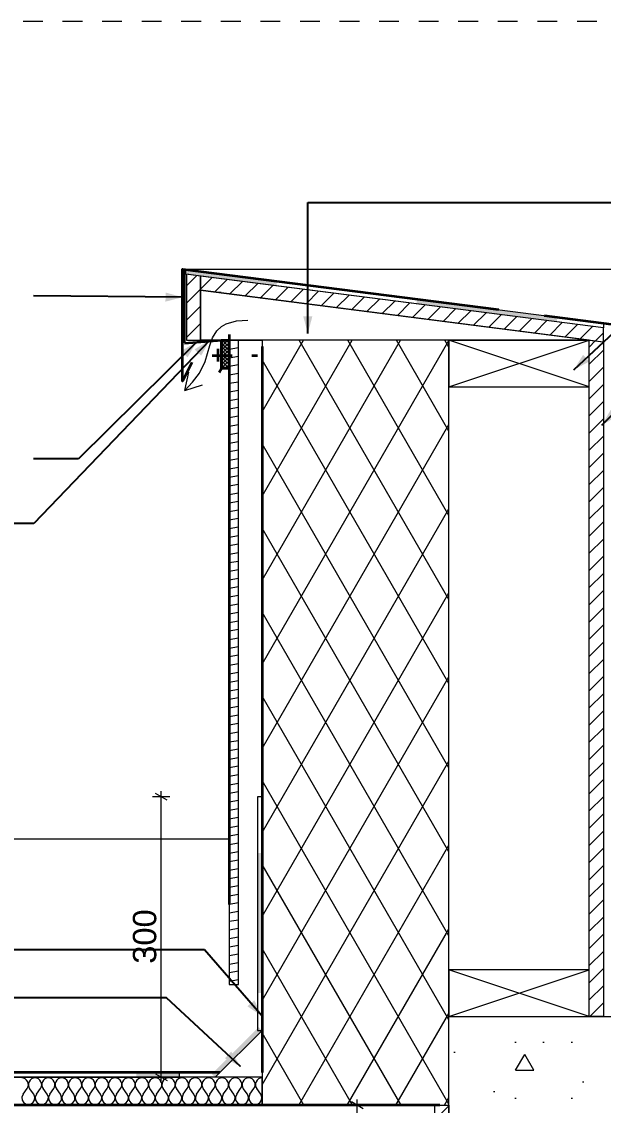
# Model space of a CAD drawing. Header units: millimetres. Extents: x 1788 to 4632, y 2793 to 4765.
# Drawn here: x 2577 to 3200, y 3605 to 4765 of the extents above; entities that cross this region are included whole.
import ezdxf

# ---------------------------------------------------------------- set-up
doc = ezdxf.new("R2010")
doc.units = ezdxf.units.MM
doc.header["$MEASUREMENT"] = 0
doc.linetypes.add('Dashed', pattern=[42.333333, 21.166667, -21.166667])
doc.linetypes.add('Wipeout_Contour', pattern=[1000, 0, -1000])
for name, color, linetype, lineweight in [('0_Pen_No__1', 7, 'Continuous', 13), ('2D Drafting - General_Pen_No__1', 7, 'Continuous', 13), ('2D Drafting - General_Pen_No__2', 8, 'Continuous', 15), ('Dimensioning - General_Pen_No__1', 7, 'Continuous', 13), ('LÕIGE_Pen_No__1', 7, 'Continuous', 13), ('New_0_Pen_No__1', 7, 'Continuous', 13), ('New_0_Pen_No__2', 8, 'Continuous', 15), ('New_0_Pen_No__75', 6, 'Continuous', 20), ('New______ _ FILLID_ JOONED.AR_Pen_No__1', 7, 'Continuous', 13), ('New______ _ FILLID_ JOONED.AR_Pen_No__7', 7, 'Continuous', 35), ('New_LÕIGE_Pen_No__1', 7, 'Continuous', 13), ('New_Shell - Roof_Pen_No__1', 7, 'Continuous', 13), ('New_Shell - Roof_Pen_No__21', 7, 'Continuous', 35), ('New_Structural - Bearing_Pen_No__1', 7, 'Continuous', 13), ('New_Structural - Bearing_Pen_No__21', 7, 'Continuous', 35), ('Structural - Bearing_Pen_No__1', 7, 'Continuous', 13), ('Structural - Bearing_Pen_No__27', 7, 'Continuous', 35)]:
    doc.layers.add(name, color=color, linetype=linetype, lineweight=lineweight)
for name, color, linetype in [('Dimensioning - General', 7, 'Continuous'), ('New_Shell - Roof', 7, 'Continuous'), ('Structural - Bearing', 7, 'Continuous')]:
    doc.layers.add(name, color=color, linetype=linetype)
doc.layers.add('New______ _ FILLID_ JOONED.AR_Pen_No__255', color=7, linetype='Continuous', lineweight=13, true_color=0xe8e8e8)
doc.layers.add('New_Shell - Roof_Pen_No__102', color=7, linetype='Continuous', lineweight=13, true_color=0xcccccc)
doc.styles.add('GENERATED_STYLE_1', font='')
doc.styles.get('GENERATED_STYLE_1').set_extended_font_data('Arial')
doc.dimstyles.new('GENERATED_STYLE__1', dxfattribs={"dimtxt": 25, "dimasz": 9.5, "dimexe": 0.18, "dimexo": 0.0625, "dimgap": 0, "dimtad": 1, "dimdec": 0, "dimzin": 0, "dimdsep": 46, "dimtxsty": 'GENERATED_STYLE_1', "dimblk": 'ARROWHEAD_2', "dimblk1": 'ARROWHEAD_2', "dimblk2": 'ARROWHEAD_2', "dimcen": 0.09, "dimse1": 1, "dimse2": 1, "dimclrd": 7, "dimclre": 7, "dimclrt": 7, "dimadec": 0, "dimazin": 0, "dimtfac": 1, "dimtdec": 4, "dimtmove": 0, "dimatfit": 3, "dimfxl": 0, "dimtolj": 1, "dimtzin": 0, "dimarcsym": 0})
doc.dimstyles.new('GENERATED_STYLE__2', dxfattribs={"dimtxt": 0.18, "dimasz": 18.24, "dimexe": 0.18, "dimexo": 0.0625, "dimgap": 0, "dimtad": 0, "dimtih": 1, "dimtoh": 1, "dimdec": 4, "dimzin": 0, "dimdsep": 46, "dimcen": 0.09, "dimadec": 0, "dimazin": 0, "dimtfac": 1, "dimtdec": 4, "dimtmove": 0, "dimatfit": 3, "dimldrblk": 'ARROWHEAD_5', "dimfxl": 0, "dimtolj": 1, "dimtzin": 0, "dimarcsym": 0})
pattern_1 = [(45, (0, 0), (-9.192388, 9.192388), [])]

# ---------------------------------------------------------------- blocks, each defined once
blk = doc.blocks.new('*X5')
at = {"layer": 'New_Shell - Roof_Pen_No__1', "color": 7, "linetype": 'Continuous', "lineweight": 13}
for p, q in [((2579.4, 3634), (2577.5, 3634.3)), ((2581.2, 3633.2), (2579.4, 3634)), ((2582.7, 3632), (2581.2, 3633.2)), ((2583.9, 3630.3), (2582.7, 3632)), ((2584.5, 3628.5), (2583.9, 3630.3)), ((2585.4, 3630.3), (2584.7, 3628.5)), ((2586.5, 3632), (2585.4, 3630.3)), ((2588, 3633.2), (2586.5, 3632)), ((2589.8, 3634), (2588, 3633.2)), ((2591.7, 3634.3), (2589.8, 3634)), ((2593.7, 3634), (2591.7, 3634.3)), ((2595.5, 3633.2), (2593.7, 3634)), ((2597, 3632), (2595.5, 3633.2)), ((2598.1, 3630.3), (2597, 3632)), ((2598.8, 3628.5), (2598.1, 3630.3)), ((2599.6, 3630.3), (2599, 3628.5)), ((2600.8, 3632), (2599.6, 3630.3)), ((2602.3, 3633.2), (2600.8, 3632)), ((2604.1, 3634), (2602.3, 3633.2)), ((2606, 3634.3), (2604.1, 3634)), ((2608, 3634), (2606, 3634.3)), ((2609.8, 3633.2), (2608, 3634)), ((2611.3, 3632), (2609.8, 3633.2)), ((2612.4, 3630.3), (2611.3, 3632)), ((2613.1, 3628.5), (2612.4, 3630.3)), ((2613.9, 3630.3), (2613.3, 3628.5)), ((2615, 3632), (2613.9, 3630.3)), ((2616.6, 3633.2), (2615, 3632)), ((2618.4, 3634), (2616.6, 3633.2)), ((2620.3, 3634.3), (2618.4, 3634)), ((2622.3, 3634), (2620.3, 3634.3)), ((2624.1, 3633.2), (2622.3, 3634)), ((2625.6, 3632), (2624.1, 3633.2)), ((2626.7, 3630.3), (2625.6, 3632)), ((2627.3, 3628.5), (2626.7, 3630.3)), ((2628.2, 3630.3), (2627.6, 3628.5)), ((2629.3, 3632), (2628.2, 3630.3)), ((2630.9, 3633.2), (2629.3, 3632)), ((2632.7, 3634), (2630.9, 3633.2)), ((2634.6, 3634.3), (2632.7, 3634)), ((2636.6, 3634), (2634.6, 3634.3)), ((2638.4, 3633.2), (2636.6, 3634)), ((2639.9, 3632), (2638.4, 3633.2)), ((2641, 3630.3), (2639.9, 3632)), ((2641.6, 3628.5), (2641, 3630.3)), ((2642.5, 3630.3), (2641.9, 3628.5)), ((2643.6, 3632), (2642.5, 3630.3)), ((2645.1, 3633.2), (2643.6, 3632)), ((2646.9, 3634), (2645.1, 3633.2)), ((2648.9, 3634.3), (2646.9, 3634)), ((2650.8, 3634), (2648.9, 3634.3)), ((2652.6, 3633.2), (2650.8, 3634)), ((2654.2, 3632), (2652.6, 3633.2)), ((2655.3, 3630.3), (2654.2, 3632)), ((2655.9, 3628.5), (2655.3, 3630.3)), ((2656.8, 3630.3), (2656.2, 3628.5)), ((2657.9, 3632), (2656.8, 3630.3)), ((2659.4, 3633.2), (2657.9, 3632)), ((2661.2, 3634), (2659.4, 3633.2)), ((2663.2, 3634.3), (2661.2, 3634)), ((2665.1, 3634), (2663.2, 3634.3)), ((2666.9, 3633.2), (2665.1, 3634)), ((2668.4, 3632), (2666.9, 3633.2)), ((2669.6, 3630.3), (2668.4, 3632)), ((2670.2, 3628.5), (2669.6, 3630.3)), ((2671.1, 3630.3), (2670.4, 3628.5)), ((2672.2, 3632), (2671.1, 3630.3)), ((2673.7, 3633.2), (2672.2, 3632)), ((2675.5, 3634), (2673.7, 3633.2)), ((2677.5, 3634.3), (2675.5, 3634)), ((2679.4, 3634), (2677.5, 3634.3)), ((2681.2, 3633.2), (2679.4, 3634)), ((2682.7, 3632), (2681.2, 3633.2)), ((2683.9, 3630.3), (2682.7, 3632)), ((2684.5, 3628.5), (2683.9, 3630.3)), ((2685.4, 3630.3), (2684.7, 3628.5)), ((2686.5, 3632), (2685.4, 3630.3)), ((2688, 3633.2), (2686.5, 3632)), ((2689.8, 3634), (2688, 3633.2)), ((2691.7, 3634.3), (2689.8, 3634)), ((2693.7, 3634), (2691.7, 3634.3)), ((2695.5, 3633.2), (2693.7, 3634)), ((2697, 3632), (2695.5, 3633.2)), ((2698.1, 3630.3), (2697, 3632)), ((2698.8, 3628.5), (2698.1, 3630.3)), ((2699.6, 3630.3), (2699, 3628.5)), ((2700.8, 3632), (2699.6, 3630.3)), ((2702.3, 3633.2), (2700.8, 3632)), ((2704.1, 3634), (2702.3, 3633.2)), ((2706, 3634.3), (2704.1, 3634)), ((2708, 3634), (2706, 3634.3)), ((2709.8, 3633.2), (2708, 3634)), ((2711.3, 3632), (2709.8, 3633.2)), ((2712.4, 3630.3), (2711.3, 3632)), ((2713.1, 3628.5), (2712.4, 3630.3)), ((2713.9, 3630.3), (2713.3, 3628.5)), ((2715, 3632), (2713.9, 3630.3)), ((2716.6, 3633.2), (2715, 3632)), ((2718.4, 3634), (2716.6, 3633.2)), ((2720.3, 3634.3), (2718.4, 3634)), ((2722.3, 3634), (2720.3, 3634.3)), ((2724.1, 3633.2), (2722.3, 3634)), ((2725.6, 3632), (2724.1, 3633.2)), ((2726.7, 3630.3), (2725.6, 3632)), ((2727.3, 3628.5), (2726.7, 3630.3)), ((2728.2, 3630.3), (2727.6, 3628.5)), ((2729.3, 3632), (2728.2, 3630.3)), ((2730.9, 3633.2), (2729.3, 3632)), ((2732.7, 3634), (2730.9, 3633.2)), ((2734.6, 3634.3), (2732.7, 3634)), ((2736.6, 3634), (2734.6, 3634.3)), ((2738.4, 3633.2), (2736.6, 3634)), ((2739.9, 3632), (2738.4, 3633.2)), ((2741, 3630.3), (2739.9, 3632)), ((2741.6, 3628.5), (2741, 3630.3)), ((2742.5, 3630.3), (2741.9, 3628.5)), ((2743.6, 3632), (2742.5, 3630.3)), ((2745.1, 3633.2), (2743.6, 3632)), ((2746.9, 3634), (2745.1, 3633.2)), ((2748.9, 3634.3), (2746.9, 3634)), ((2750.8, 3634), (2748.9, 3634.3)), ((2752.6, 3633.2), (2750.8, 3634)), ((2754.2, 3632), (2752.6, 3633.2)), ((2755.3, 3630.3), (2754.2, 3632)), ((2755.9, 3628.5), (2755.3, 3630.3)), ((2756.8, 3630.3), (2756.2, 3628.5)), ((2757.9, 3632), (2756.8, 3630.3)), ((2759.4, 3633.2), (2757.9, 3632)), ((2761.2, 3634), (2759.4, 3633.2)), ((2763.2, 3634.3), (2761.2, 3634)), ((2765.1, 3634), (2763.2, 3634.3)), ((2766.9, 3633.2), (2765.1, 3634)), ((2768.4, 3632), (2766.9, 3633.2)), ((2769.6, 3630.3), (2768.4, 3632)), ((2770.2, 3628.5), (2769.6, 3630.3)), ((2771.1, 3630.3), (2770.4, 3628.5)), ((2772.2, 3632), (2771.1, 3630.3)), ((2773.7, 3633.2), (2772.2, 3632)), ((2775.5, 3634), (2773.7, 3633.2)), ((2777.5, 3634.3), (2775.5, 3634)), ((2779.4, 3634), (2777.5, 3634.3)), ((2781.2, 3633.2), (2779.4, 3634)), ((2782.7, 3632), (2781.2, 3633.2)), ((2783.9, 3630.3), (2782.7, 3632)), ((2784.5, 3628.5), (2783.9, 3630.3)), ((2785.4, 3630.3), (2784.7, 3628.5)), ((2786.5, 3632), (2785.4, 3630.3)), ((2788, 3633.2), (2786.5, 3632)), ((2789.8, 3634), (2788, 3633.2)), ((2791.7, 3634.3), (2789.8, 3634)), ((2793.7, 3634), (2791.7, 3634.3)), ((2795.5, 3633.2), (2793.7, 3634)), ((2797, 3632), (2795.5, 3633.2)), ((2798.1, 3630.3), (2797, 3632)), ((2798.8, 3628.5), (2798.1, 3630.3)), ((2799.6, 3630.3), (2799, 3628.5)), ((2800.8, 3632), (2799.6, 3630.3)), ((2802.3, 3633.2), (2800.8, 3632)), ((2804.1, 3634), (2802.3, 3633.2)), ((2806, 3634.3), (2804.1, 3634)), ((2808, 3634), (2806, 3634.3)), ((2809.8, 3633.2), (2808, 3634)), ((2811.3, 3632), (2809.8, 3633.2)), ((2812.4, 3630.3), (2811.3, 3632)), ((2813.1, 3628.5), (2812.4, 3630.3)), ((2813.9, 3630.3), (2813.3, 3628.5)), ((2815, 3632), (2813.9, 3630.3)), ((2816.6, 3633.2), (2815, 3632)), ((2818.4, 3634), (2816.6, 3633.2)), ((2820.3, 3634.3), (2818.4, 3634)), ((2822.3, 3634), (2820.3, 3634.3)), ((2824.1, 3633.2), (2822.3, 3634)), ((2825.6, 3632), (2824.1, 3633.2)), ((2826.7, 3630.3), (2825.6, 3632)), ((2827.3, 3628.5), (2826.7, 3630.3)), ((2828.2, 3630.3), (2827.6, 3628.5)), ((2829.3, 3632), (2828.2, 3630.3)), ((2830.9, 3633.2), (2829.3, 3632)), ((2832.7, 3634), (2830.9, 3633.2)), ((2834.6, 3634.3), (2832.7, 3634)), ((2578.9, 3617.1), (2583.2, 3622.9)), ((2583.2, 3622.9), (2584.1, 3624.6)), ((2584.1, 3624.6), (2584.6, 3626.5)), ((2584.6, 3626.5), (2584.5, 3628.5)), ((2584.7, 3628.5), (2584.6, 3626.5)), ((2584.6, 3626.5), (2585.1, 3624.6)), ((2585.1, 3624.6), (2586, 3622.9)), ((2590.3, 3617.1), (2586, 3622.9)), ((2593.2, 3617.1), (2597.5, 3622.9)), ((2597.5, 3622.9), (2598.4, 3624.6)), ((2598.4, 3624.6), (2598.9, 3626.5)), ((2598.9, 3626.5), (2598.8, 3628.5)), ((2599, 3628.5), (2598.9, 3626.5)), ((2598.9, 3626.5), (2599.4, 3624.6)), ((2599.4, 3624.6), (2600.3, 3622.9)), ((2604.6, 3617.1), (2600.3, 3622.9)), ((2607.5, 3617.1), (2611.7, 3622.9)), ((2611.7, 3622.9), (2612.7, 3624.6)), ((2612.7, 3624.6), (2613.1, 3626.5)), ((2613.1, 3626.5), (2613.1, 3628.5)), ((2613.3, 3628.5), (2613.2, 3626.5)), ((2613.2, 3626.5), (2613.7, 3624.6)), ((2613.7, 3624.6), (2614.6, 3622.9)), ((2618.9, 3617.1), (2614.6, 3622.9)), ((2621.7, 3617.1), (2626, 3622.9)), ((2626, 3622.9), (2627, 3624.6)), ((2627, 3624.6), (2627.4, 3626.5)), ((2627.4, 3626.5), (2627.3, 3628.5)), ((2627.6, 3628.5), (2627.5, 3626.5)), ((2627.5, 3626.5), (2627.9, 3624.6)), ((2627.9, 3624.6), (2628.9, 3622.9)), ((2633.2, 3617.1), (2628.9, 3622.9)), ((2636, 3617.1), (2640.3, 3622.9)), ((2640.3, 3622.9), (2641.3, 3624.6)), ((2641.3, 3624.6), (2641.7, 3626.5)), ((2641.7, 3626.5), (2641.6, 3628.5)), ((2641.9, 3628.5), (2641.8, 3626.5)), ((2641.8, 3626.5), (2642.2, 3624.6)), ((2642.2, 3624.6), (2643.2, 3622.9)), ((2647.5, 3617.1), (2643.2, 3622.9)), ((2650.3, 3617.1), (2654.6, 3622.9)), ((2654.6, 3622.9), (2655.6, 3624.6)), ((2655.6, 3624.6), (2656, 3626.5)), ((2656, 3626.5), (2655.9, 3628.5)), ((2656.2, 3628.5), (2656.1, 3626.5)), ((2656.1, 3626.5), (2656.5, 3624.6)), ((2656.5, 3624.6), (2657.5, 3622.9)), ((2661.7, 3617.1), (2657.5, 3622.9)), ((2664.6, 3617.1), (2668.9, 3622.9)), ((2668.9, 3622.9), (2669.8, 3624.6)), ((2669.8, 3624.6), (2670.3, 3626.5)), ((2670.3, 3626.5), (2670.2, 3628.5)), ((2670.4, 3628.5), (2670.3, 3626.5)), ((2670.3, 3626.5), (2670.8, 3624.6)), ((2670.8, 3624.6), (2671.7, 3622.9)), ((2676, 3617.1), (2671.7, 3622.9)), ((2678.9, 3617.1), (2683.2, 3622.9)), ((2683.2, 3622.9), (2684.1, 3624.6)), ((2684.1, 3624.6), (2684.6, 3626.5)), ((2684.6, 3626.5), (2684.5, 3628.5)), ((2684.7, 3628.5), (2684.6, 3626.5)), ((2684.6, 3626.5), (2685.1, 3624.6)), ((2685.1, 3624.6), (2686, 3622.9)), ((2690.3, 3617.1), (2686, 3622.9)), ((2693.2, 3617.1), (2697.5, 3622.9)), ((2697.5, 3622.9), (2698.4, 3624.6)), ((2698.4, 3624.6), (2698.9, 3626.5)), ((2698.9, 3626.5), (2698.8, 3628.5)), ((2699, 3628.5), (2698.9, 3626.5)), ((2698.9, 3626.5), (2699.4, 3624.6)), ((2699.4, 3624.6), (2700.3, 3622.9)), ((2704.6, 3617.1), (2700.3, 3622.9)), ((2707.5, 3617.1), (2711.7, 3622.9)), ((2711.7, 3622.9), (2712.7, 3624.6)), ((2712.7, 3624.6), (2713.1, 3626.5)), ((2713.1, 3626.5), (2713.1, 3628.5)), ((2713.3, 3628.5), (2713.2, 3626.5)), ((2713.2, 3626.5), (2713.7, 3624.6)), ((2713.7, 3624.6), (2714.6, 3622.9)), ((2718.9, 3617.1), (2714.6, 3622.9)), ((2721.7, 3617.1), (2726, 3622.9)), ((2726, 3622.9), (2727, 3624.6)), ((2727, 3624.6), (2727.4, 3626.5)), ((2727.4, 3626.5), (2727.3, 3628.5)), ((2727.6, 3628.5), (2727.5, 3626.5)), ((2727.5, 3626.5), (2727.9, 3624.6)), ((2727.9, 3624.6), (2728.9, 3622.9)), ((2733.2, 3617.1), (2728.9, 3622.9)), ((2736, 3617.1), (2740.3, 3622.9)), ((2740.3, 3622.9), (2741.3, 3624.6)), ((2741.3, 3624.6), (2741.7, 3626.5)), ((2741.7, 3626.5), (2741.6, 3628.5)), ((2741.9, 3628.5), (2741.8, 3626.5)), ((2741.8, 3626.5), (2742.2, 3624.6)), ((2742.2, 3624.6), (2743.2, 3622.9)), ((2747.5, 3617.1), (2743.2, 3622.9)), ((2750.3, 3617.1), (2754.6, 3622.9)), ((2754.6, 3622.9), (2755.6, 3624.6)), ((2755.6, 3624.6), (2756, 3626.5)), ((2756, 3626.5), (2755.9, 3628.5)), ((2756.2, 3628.5), (2756.1, 3626.5)), ((2756.1, 3626.5), (2756.5, 3624.6)), ((2756.5, 3624.6), (2757.5, 3622.9)), ((2761.7, 3617.1), (2757.5, 3622.9)), ((2764.6, 3617.1), (2768.9, 3622.9)), ((2768.9, 3622.9), (2769.8, 3624.6)), ((2769.8, 3624.6), (2770.3, 3626.5)), ((2770.3, 3626.5), (2770.2, 3628.5)), ((2770.4, 3628.5), (2770.3, 3626.5)), ((2770.3, 3626.5), (2770.8, 3624.6)), ((2770.8, 3624.6), (2771.7, 3622.9)), ((2776, 3617.1), (2771.7, 3622.9)), ((2778.9, 3617.1), (2783.2, 3622.9)), ((2783.2, 3622.9), (2784.1, 3624.6)), ((2784.1, 3624.6), (2784.6, 3626.5)), ((2784.6, 3626.5), (2784.5, 3628.5)), ((2784.7, 3628.5), (2784.6, 3626.5)), ((2784.6, 3626.5), (2785.1, 3624.6)), ((2785.1, 3624.6), (2786, 3622.9)), ((2790.3, 3617.1), (2786, 3622.9)), ((2793.2, 3617.1), (2797.5, 3622.9)), ((2797.5, 3622.9), (2798.4, 3624.6)), ((2798.4, 3624.6), (2798.9, 3626.5)), ((2798.9, 3626.5), (2798.8, 3628.5)), ((2799, 3628.5), (2798.9, 3626.5)), ((2798.9, 3626.5), (2799.4, 3624.6)), ((2799.4, 3624.6), (2800.3, 3622.9)), ((2804.6, 3617.1), (2800.3, 3622.9)), ((2807.5, 3617.1), (2811.7, 3622.9)), ((2811.7, 3622.9), (2812.7, 3624.6)), ((2812.7, 3624.6), (2813.1, 3626.5)), ((2813.1, 3626.5), (2813.1, 3628.5)), ((2813.3, 3628.5), (2813.2, 3626.5)), ((2813.2, 3626.5), (2813.7, 3624.6)), ((2813.7, 3624.6), (2814.6, 3622.9)), ((2818.9, 3617.1), (2814.6, 3622.9)), ((2821.7, 3617.1), (2826, 3622.9)), ((2826, 3622.9), (2827, 3624.6)), ((2827, 3624.6), (2827.4, 3626.5)), ((2827.4, 3626.5), (2827.3, 3628.5)), ((2827.6, 3628.5), (2827.5, 3626.5)), ((2827.5, 3626.5), (2827.9, 3624.6)), ((2827.9, 3624.6), (2828.9, 3622.9)), ((2833.2, 3617.1), (2828.9, 3622.9)), ((2578.9, 3617.1), (2577.5, 3613.9)), ((2577.5, 3613.9), (2577.9, 3610.5)), ((2577.9, 3610.5), (2579.8, 3607.6)), ((2579.8, 3607.6), (2582.9, 3605.9)), ((2586.3, 3605.9), (2589.4, 3607.6)), ((2589.4, 3607.6), (2591.3, 3610.5)), ((2591.7, 3613.9), (2590.3, 3617.1)), ((2591.3, 3610.5), (2591.7, 3613.9)), ((2593.2, 3617.1), (2591.8, 3613.9)), ((2591.8, 3613.9), (2592.2, 3610.5)), ((2592.2, 3610.5), (2594.1, 3607.6)), ((2594.1, 3607.6), (2597.2, 3605.9)), ((2600.6, 3605.9), (2603.7, 3607.6)), ((2603.7, 3607.6), (2605.6, 3610.5)), ((2606, 3613.9), (2604.6, 3617.1)), ((2605.6, 3610.5), (2606, 3613.9)), ((2607.5, 3617.1), (2606.1, 3613.9)), ((2606.1, 3613.9), (2606.4, 3610.5)), ((2606.4, 3610.5), (2608.4, 3607.6)), ((2608.4, 3607.6), (2611.4, 3605.9)), ((2614.9, 3605.9), (2618, 3607.6)), ((2618, 3607.6), (2619.9, 3610.5)), ((2620.2, 3613.9), (2618.9, 3617.1)), ((2619.9, 3610.5), (2620.2, 3613.9)), ((2621.7, 3617.1), (2620.4, 3613.9)), ((2620.4, 3613.9), (2620.7, 3610.5)), ((2620.7, 3610.5), (2622.7, 3607.6)), ((2622.7, 3607.6), (2625.7, 3605.9)), ((2629.2, 3605.9), (2632.3, 3607.6)), ((2632.3, 3607.6), (2634.2, 3610.5)), ((2634.5, 3613.9), (2633.2, 3617.1)), ((2634.2, 3610.5), (2634.5, 3613.9)), ((2636, 3617.1), (2634.7, 3613.9)), ((2634.7, 3613.9), (2635, 3610.5)), ((2635, 3610.5), (2636.9, 3607.6)), ((2636.9, 3607.6), (2640, 3605.9)), ((2643.5, 3605.9), (2646.6, 3607.6)), ((2646.6, 3607.6), (2648.5, 3610.5)), ((2648.8, 3613.9), (2647.5, 3617.1)), ((2648.5, 3610.5), (2648.8, 3613.9)), ((2650.3, 3617.1), (2649, 3613.9)), ((2649, 3613.9), (2649.3, 3610.5)), ((2649.3, 3610.5), (2651.2, 3607.6)), ((2651.2, 3607.6), (2654.3, 3605.9)), ((2657.8, 3605.9), (2660.8, 3607.6)), ((2660.8, 3607.6), (2662.8, 3610.5)), ((2663.1, 3613.9), (2661.7, 3617.1)), ((2662.8, 3610.5), (2663.1, 3613.9)), ((2664.6, 3617.1), (2663.3, 3613.9)), ((2663.3, 3613.9), (2663.6, 3610.5)), ((2663.6, 3610.5), (2665.5, 3607.6)), ((2665.5, 3607.6), (2668.6, 3605.9)), ((2672.1, 3605.9), (2675.1, 3607.6)), ((2675.1, 3607.6), (2677.1, 3610.5)), ((2677.4, 3613.9), (2676, 3617.1)), ((2677.1, 3610.5), (2677.4, 3613.9)), ((2678.9, 3617.1), (2677.5, 3613.9)), ((2677.5, 3613.9), (2677.9, 3610.5)), ((2677.9, 3610.5), (2679.8, 3607.6)), ((2679.8, 3607.6), (2682.9, 3605.9)), ((2686.3, 3605.9), (2689.4, 3607.6)), ((2689.4, 3607.6), (2691.3, 3610.5)), ((2691.7, 3613.9), (2690.3, 3617.1)), ((2691.3, 3610.5), (2691.7, 3613.9)), ((2693.2, 3617.1), (2691.8, 3613.9)), ((2691.8, 3613.9), (2692.2, 3610.5)), ((2692.2, 3610.5), (2694.1, 3607.6)), ((2694.1, 3607.6), (2697.2, 3605.9)), ((2700.6, 3605.9), (2703.7, 3607.6)), ((2703.7, 3607.6), (2705.6, 3610.5)), ((2706, 3613.9), (2704.6, 3617.1)), ((2705.6, 3610.5), (2706, 3613.9)), ((2707.5, 3617.1), (2706.1, 3613.9)), ((2706.1, 3613.9), (2706.4, 3610.5)), ((2706.4, 3610.5), (2708.4, 3607.6)), ((2708.4, 3607.6), (2711.4, 3605.9)), ((2714.9, 3605.9), (2718, 3607.6)), ((2718, 3607.6), (2719.9, 3610.5)), ((2720.2, 3613.9), (2718.9, 3617.1)), ((2719.9, 3610.5), (2720.2, 3613.9)), ((2721.7, 3617.1), (2720.4, 3613.9)), ((2720.4, 3613.9), (2720.7, 3610.5)), ((2720.7, 3610.5), (2722.7, 3607.6)), ((2722.7, 3607.6), (2725.7, 3605.9)), ((2729.2, 3605.9), (2732.3, 3607.6)), ((2732.3, 3607.6), (2734.2, 3610.5)), ((2734.5, 3613.9), (2733.2, 3617.1)), ((2734.2, 3610.5), (2734.5, 3613.9)), ((2736, 3617.1), (2734.7, 3613.9)), ((2734.7, 3613.9), (2735, 3610.5)), ((2735, 3610.5), (2736.9, 3607.6)), ((2736.9, 3607.6), (2740, 3605.9)), ((2743.5, 3605.9), (2746.6, 3607.6)), ((2746.6, 3607.6), (2748.5, 3610.5)), ((2748.8, 3613.9), (2747.5, 3617.1)), ((2748.5, 3610.5), (2748.8, 3613.9)), ((2750.3, 3617.1), (2749, 3613.9)), ((2749, 3613.9), (2749.3, 3610.5)), ((2749.3, 3610.5), (2751.2, 3607.6)), ((2751.2, 3607.6), (2754.3, 3605.9)), ((2757.8, 3605.9), (2760.8, 3607.6)), ((2760.8, 3607.6), (2762.8, 3610.5)), ((2763.1, 3613.9), (2761.7, 3617.1)), ((2762.8, 3610.5), (2763.1, 3613.9)), ((2764.6, 3617.1), (2763.3, 3613.9)), ((2763.3, 3613.9), (2763.6, 3610.5)), ((2763.6, 3610.5), (2765.5, 3607.6)), ((2765.5, 3607.6), (2768.6, 3605.9)), ((2772.1, 3605.9), (2775.1, 3607.6)), ((2775.1, 3607.6), (2777.1, 3610.5)), ((2777.4, 3613.9), (2776, 3617.1)), ((2777.1, 3610.5), (2777.4, 3613.9)), ((2778.9, 3617.1), (2777.5, 3613.9)), ((2777.5, 3613.9), (2777.9, 3610.5)), ((2777.9, 3610.5), (2779.8, 3607.6)), ((2779.8, 3607.6), (2782.9, 3605.9)), ((2786.3, 3605.9), (2789.4, 3607.6)), ((2789.4, 3607.6), (2791.3, 3610.5)), ((2791.7, 3613.9), (2790.3, 3617.1)), ((2791.3, 3610.5), (2791.7, 3613.9)), ((2793.2, 3617.1), (2791.8, 3613.9)), ((2791.8, 3613.9), (2792.2, 3610.5)), ((2792.2, 3610.5), (2794.1, 3607.6)), ((2794.1, 3607.6), (2797.2, 3605.9)), ((2800.6, 3605.9), (2803.7, 3607.6)), ((2803.7, 3607.6), (2805.6, 3610.5)), ((2806, 3613.9), (2804.6, 3617.1)), ((2805.6, 3610.5), (2806, 3613.9)), ((2807.5, 3617.1), (2806.1, 3613.9)), ((2806.1, 3613.9), (2806.4, 3610.5)), ((2806.4, 3610.5), (2808.4, 3607.6)), ((2808.4, 3607.6), (2811.4, 3605.9)), ((2814.9, 3605.9), (2818, 3607.6)), ((2818, 3607.6), (2819.9, 3610.5)), ((2820.2, 3613.9), (2818.9, 3617.1)), ((2819.9, 3610.5), (2820.2, 3613.9)), ((2821.7, 3617.1), (2820.4, 3613.9)), ((2820.4, 3613.9), (2820.7, 3610.5)), ((2820.7, 3610.5), (2822.7, 3607.6)), ((2822.7, 3607.6), (2825.7, 3605.9)), ((2829.2, 3605.9), (2832.3, 3607.6)), ((2832.3, 3607.6), (2834.2, 3610.5)), ((2834.5, 3613.9), (2833.2, 3617.1)), ((2834.2, 3610.5), (2834.5, 3613.9)), ((2582.9, 3605.9), (2586.3, 3605.9)), ((2597.2, 3605.9), (2600.6, 3605.9)), ((2611.4, 3605.9), (2614.9, 3605.9)), ((2625.7, 3605.9), (2629.2, 3605.9)), ((2640, 3605.9), (2643.5, 3605.9)), ((2654.3, 3605.9), (2657.8, 3605.9)), ((2668.6, 3605.9), (2672.1, 3605.9)), ((2682.9, 3605.9), (2686.3, 3605.9)), ((2697.2, 3605.9), (2700.6, 3605.9)), ((2711.4, 3605.9), (2714.9, 3605.9)), ((2725.7, 3605.9), (2729.2, 3605.9)), ((2740, 3605.9), (2743.5, 3605.9)), ((2754.3, 3605.9), (2757.8, 3605.9)), ((2768.6, 3605.9), (2772.1, 3605.9)), ((2782.9, 3605.9), (2786.3, 3605.9)), ((2797.2, 3605.9), (2800.6, 3605.9)), ((2811.4, 3605.9), (2814.9, 3605.9)), ((2825.7, 3605.9), (2829.2, 3605.9))]:
    blk.add_line(p, q, dxfattribs=at)
blk = doc.blocks.new('*X6')
at = {"layer": 'New_Shell - Roof', "linetype": 'Continuous', "lineweight": 0, "true_color": 0x000000}
for points in [[(1800.2, 3640), (1800.2, 3635), (1950.2, 3635), (1950.2, 3640)], [(2100.2, 3640), (2100.2, 3635), (2250.2, 3635), (2250.2, 3640)], [(2400.2, 3640), (2400.2, 3635), (2550.2, 3635), (2550.2, 3640)], [(2746.4, 3640), (2700.2, 3640), (2700.2, 3635), (2746.4, 3635)]]:
    blk.add_hatch(color=18, dxfattribs=at).paths.add_polyline_path(points)
blk = doc.blocks.new('*X10')
at = {"layer": 'New_Shell - Roof', "linetype": 'Continuous', "lineweight": 0, "true_color": 0x000000}
blk.add_hatch(color=18, dxfattribs=at).paths.add_polyline_path([(2831, 3688.5), (2781, 3638.5), (2784.6, 3635), (2834.6, 3685)])
blk = doc.blocks.new('*X11')
at = {"layer": 'New_Shell - Roof', "linetype": 'Continuous', "lineweight": 0, "true_color": 0x000000}
for points in [[(2832.1, 3875.1), (2829.6, 3875.1), (2829.6, 3725.1), (2832.1, 3725.1)], [(2834.6, 3875.1), (2832.1, 3875.1), (2832.1, 3725.1), (2834.6, 3725.1)]]:
    blk.add_hatch(color=18, dxfattribs=at).paths.add_polyline_path(points)
blk = doc.blocks.new('*X17')
at = {"layer": 'New_Shell - Roof', "linetype": 'Continuous', "lineweight": 0, "true_color": 0x000000}
for points in [[(2753.5, 4499.5), (2752.9, 4494.5), (2850.2, 4482), (2850.2, 4487)], [(3150.2, 4448.4), (3000.2, 4467.7), (3000.2, 4462.7), (3150.2, 4443.4)]]:
    blk.add_hatch(color=18, dxfattribs=at).paths.add_polyline_path(points)
blk = doc.blocks.new('*D18')
at = {"layer": 'Dimensioning - General_Pen_No__1', "color": 7, "linetype": 'Continuous', "lineweight": 13}
for p, q in [((2736.1, 3935), (2717.4, 3935)), ((2733, 3931.4), (2720.5, 3938.6)), ((2726.8, 3935), (2726.8, 3941.1)), ((2726.8, 3635), (2726.8, 3935)), ((2736.1, 3635), (2717.4, 3635)), ((2720.5, 3638.6), (2733, 3631.4)), ((2726.8, 3628.9), (2726.8, 3635))]:
    blk.add_line(p, q, dxfattribs=at)
at = {"layer": 'Dimensioning - General_Pen_No__1', "color": 7, "lineweight": 13, "insert": (2721.8, 3756.5), "char_height": 25, "attachment_point": 7, "rotation": 90, "style": 'GENERATED_STYLE_1'}
blk.add_mtext('\\A1;{\\pql;\\fArial|b0|i0|c0|p34;300}', dxfattribs=at)
blk = doc.blocks.new('ARROWHEAD_2')
at = {"color": 0, "linetype": 'Continuous', "lineweight": 0}
for p, q in [((0, 0), (-1, 0)), ((-0.38, -0.66), (0.38, 0.66))]:
    blk.add_line(p, q, dxfattribs=at)
blk = doc.blocks.new('*D20')
at = {"layer": 'Dimensioning - General_Pen_No__1', "color": 7, "linetype": 'Continuous', "lineweight": 13}
for p, q in [((2942.7, 3601.4), (2930.2, 3608.6)), ((2936.4, 3605), (2936.4, 3611.1)), ((2945.8, 3605), (2927.1, 3605)), ((2936.4, 3300), (2936.4, 3605)), ((2945.8, 3300), (2927.1, 3300)), ((2930.2, 3303.6), (2942.7, 3296.4)), ((2936.4, 3293.9), (2936.4, 3300))]:
    blk.add_line(p, q, dxfattribs=at)
at = {"layer": 'Dimensioning - General_Pen_No__1', "color": 7, "lineweight": 13, "insert": (2931.4, 3424), "char_height": 25, "attachment_point": 7, "rotation": 90, "style": 'GENERATED_STYLE_1'}
blk.add_mtext('\\A1;{\\pql;\\fArial|b0|i0|c0|p34;305}', dxfattribs=at)
blk = doc.blocks.new('ARROWHEAD_5')
at = {"linetype": 'Continuous', "lineweight": 0}
blk.add_hatch(color=0, dxfattribs=at).paths.add_polyline_path([(-1, 0.2679), (0, 0), (-1, -0.2679)])
at = {"color": 0, "linetype": 'Continuous', "lineweight": 0}
blk.add_line((0, 0), (-1, 0), dxfattribs=at)

msp = doc.modelspace()

# ---------------------------------------------------------------- hatches: boundary and pattern name
at = {"layer": 'LÕIGE_Pen_No__1', "linetype": 'Continuous', "lineweight": 13}
h = msp.add_hatch(dxfattribs=at)
h.set_pattern_fill('Common_Brick_0001', style=0, pattern_type=2)
h.set_pattern_definition(pattern_1)
h.paths.add_polyline_path([(3199.8, 4421.9), (3199.8, 3700), (3184.6, 3700), (3184.6, 4423.8)])
at = {"layer": 'New______ _ FILLID_ JOONED.AR_Pen_No__1', "linetype": 'Continuous', "lineweight": 13}
h = msp.add_hatch(dxfattribs=at)
h.set_pattern_fill('Grid_3x3_Diagonal_0001_0001', style=0, pattern_type=2)
h.set_pattern_definition([(138.668, (2795.3783, 4382.4676), (2.13143, 1.93666), []), (42.259, (2795.3783, 4382.4676), (-2.16249, 1.90191), [])])
h.paths.add_polyline_path([(2799.6, 4393.7), (2791.2, 4393.7), (2791.2, 4423.8), (2799.6, 4423.8)])
at = {"layer": 'New______ _ FILLID_ JOONED.AR_Pen_No__255', "linetype": 'Continuous', "lineweight": 13, "true_color": 0xe8e8e8}
msp.add_hatch(color=254, dxfattribs=at).paths.add_polyline_path([(2799.6, 4393.7), (2791.2, 4393.7), (2791.2, 4423.8), (2799.6, 4423.8)])
at = {"layer": 'New_LÕIGE_Pen_No__1', "linetype": 'Continuous', "lineweight": 13}
h = msp.add_hatch(dxfattribs=at)
h.set_pattern_fill('Common_Brick_0001', style=0, pattern_type=2)
h.set_pattern_definition(pattern_1)
h.paths.add_polyline_path([(2768.8, 4492.5), (2753.8, 4494.4), (2753.8, 4423.8), (2768.8, 4423.8)])
at = {"layer": 'New_Structural - Bearing_Pen_No__1', "linetype": 'Continuous', "lineweight": 13}
h = msp.add_hatch(dxfattribs=at)
h.set_pattern_fill('Wood_0001', style=0, pattern_type=2)
h.set_pattern_definition([(10, (0, 0), (-1.562834, 8.86327), [])])
h.paths.add_polyline_path([(2809.6, 4423.8), (2799.6, 4423.8), (2799.6, 3734.3), (2809.6, 3734.3)])

# ---------------------------------------------------------------- linework, layer by layer
at = {"layer": '2D Drafting - General_Pen_No__2', "color": 8, "linetype": 'Continuous', "lineweight": 15}
for q in [(2756.2, 4389.6), (2771, 4376.1)]:
    msp.add_line((2751.9, 4370), q, dxfattribs=at)
at = {"layer": '2D Drafting - General_Pen_No__2', "color": 8, "linetype": 'Continuous', "lineweight": 15, "flags": 128}
msp.add_lwpolyline([(2751.9, 4370), (2760.3, 4378.8), (2767.6, 4388.6), (2773.9, 4401), (2778.8, 4418.1), (2781.7, 4426.4), (2786.2, 4433.7), (2791.1, 4438.3), (2796.4, 4441.4), (2807.3, 4444.7), (2819.5, 4445.2)], dxfattribs=at)
at = {"layer": 'LÕIGE_Pen_No__1', "color": 7, "linetype": 'Continuous', "lineweight": 13, "flags": 128}
for points in [[(3034.6, 4373.8), (3184.6, 4373.8), (3184.6, 4423.8), (3034.6, 4423.8)], [(3199.8, 4421.9), (3199.8, 3700), (3184.6, 3700), (3184.6, 4423.8)], [(3034.6, 3700), (3184.6, 3700), (3184.6, 3750), (3034.6, 3750)], [(2784.6, 3635), (2834.6, 3685), (2834.6, 3635)]]:
    msp.add_lwpolyline(points, close=True, dxfattribs=at)
at = {"layer": 'New_0_Pen_No__1', "color": 7, "linetype": 'Continuous', "lineweight": 13}
msp.add_line((3184.6, 3750), (3184.6, 4157), dxfattribs=at)
at = {"layer": 'New_0_Pen_No__75', "color": 6, "linetype": 'Continuous', "lineweight": 20}
msp.add_line((2768.8, 4423.8), (2768.8, 4473.8), dxfattribs=at)
at = {"layer": 'New______ _ FILLID_ JOONED.AR_Pen_No__7', "color": 7, "linetype": 'Continuous', "lineweight": 35}
for p, q in [((2751.5, 4420.9), (2751.5, 4499.8)), ((2751.5, 4420.8), (2791.2, 4423.7)), ((2791.2, 4423.7), (2791.2, 4393.7)), ((2791.2, 4393.7), (2788.6, 4389.4))]:
    msp.add_line(p, q, dxfattribs=at)
at = {"layer": 'New______ _ FILLID_ JOONED.AR_Pen_No__7', "color": 7, "linetype": 'Dashed', "lineweight": 35}
msp.add_line((2787.5, 4414.6), (2787.5, 4400.9), dxfattribs=at)
at = {"layer": 'New______ _ FILLID_ JOONED.AR_Pen_No__7', "color": 7, "linetype": 'Continuous', "lineweight": 35, "flags": 128}
msp.add_lwpolyline([(2799.6, 4393.7), (2791.2, 4393.7), (2791.2, 4423.8), (2799.6, 4423.8)], close=True, dxfattribs=at)
at = {"layer": 'New_LÕIGE_Pen_No__1', "color": 7, "linetype": 'Continuous', "lineweight": 13, "flags": 128}
for points in [[(2768.8, 4492.5), (2753.8, 4494.4), (2753.8, 4423.8), (2768.8, 4423.8)], [(2768.8, 4477.4), (2768.8, 4423.8), (3184.6, 4423.8)]]:
    msp.add_lwpolyline(points, close=True, dxfattribs=at)
at = {"layer": 'New_Shell - Roof_Pen_No__1', "color": 7, "linetype": 'Continuous', "lineweight": 13, "flags": 128}
for points in [[(2753.5, 4499.5), (3199.8, 4442), (3199.8, 4437), (2752.9, 4494.5)], [(2746.4, 3635), (2746.4, 3640), (1787.5, 3640), (1787.5, 3635)]]:
    msp.add_lwpolyline(points, close=True, dxfattribs=at)
at = {"layer": 'New_Shell - Roof_Pen_No__102', "color": 254, "linetype": 'Continuous', "lineweight": 13, "true_color": 0xcccccc}
for p, q in [((2749.6, 4500), (4632.1, 4500)), ((2799.6, 3890), (1787.5, 3890))]:
    msp.add_line(p, q, dxfattribs=at)
at = {"layer": 'New_Shell - Roof_Pen_No__21', "color": 7, "linetype": 'Continuous', "lineweight": 35}
msp.add_line((2789.6, 3640), (1940.2, 3640), dxfattribs=at)
at = {"layer": 'New_Structural - Bearing_Pen_No__1', "color": 7, "linetype": 'Continuous', "lineweight": 13, "flags": 128}
msp.add_lwpolyline([(2809.6, 4423.8), (2799.6, 4423.8), (2799.6, 3734.3), (2809.6, 3734.3)], close=True, dxfattribs=at)
at = {"layer": 'New_Structural - Bearing_Pen_No__21', "color": 7, "linetype": 'Continuous', "lineweight": 35}
for p, q in [((2789.6, 4475.7), (2789.6, 4474.7)), ((2799.6, 4430), (2799.6, 3890)), ((2799.6, 3890), (2799.6, 3820))]:
    msp.add_line(p, q, dxfattribs=at)
at = {"layer": 'Structural - Bearing_Pen_No__27', "color": 7, "linetype": 'Continuous', "lineweight": 35}
msp.add_lwpolyline([(3136.5, 4450.2), (3238.3, 4437.1), (3238.3, 4386.7), (3227.6, 4401.4)], dxfattribs=at)

# ---------------------------------------------------------------- block references
at = {"layer": 'New_Shell - Roof_Pen_No__1', "color": 7, "linetype": 'Continuous', "lineweight": 13}
for name in ['*X17', '*X6']:
    msp.add_blockref(name, (0, 0), dxfattribs=at)

# ---------------------------------------------------------------- leaders
at = {"layer": 'New_0_Pen_No__2', "color": 8, "linetype": 'Continuous', "lineweight": 15, "annotation_type": 0, "has_hookline": 1}
for points, hookline_direction, text_width in [([(2883.6, 4431.1), (2883.6, 4571.1), (3523.3, 4571.1)], 0, 719.3), ([(2749.6, 4469.8), (2590.2, 4471.2)], 1, 565.6), ([(3168.1, 4392.1), (3233.4, 4453.1), (3518.1, 4453.1)], 0, 731.2), ([(2778.6, 4423.8), (2590.4, 4227.5), (2438.7, 4227.5)], 1, 462.4), ([(2764.5, 4421.7), (2638.3, 4297), (2590.2, 4297)], 1, 583), ([(2811.7, 3646.5), (2732.4, 3720.2), (2444.4, 3720.2)], 1, 622.5)]:
    msp.add_leader(points, dimstyle='GENERATED_STYLE__2', dxfattribs=dict(at, hookline_direction=hookline_direction, text_width=text_width))
at = {"layer": 'New_0_Pen_No__2', "color": 8, "linetype": 'Continuous', "lineweight": 15, "annotation_type": 0, "has_hookline": 1, "hookline_direction": 0, "text_width": 362.2, "horizontal_direction": (0.999999, -0.001242, 0)}
msp.add_leader([(3198.2, 4332.9), (3270.8, 4405.5), (3887.3, 4412.9)], dimstyle='GENERATED_STYLE__2', dxfattribs=at)

# ---------------------------------------------------------------- next in the draw order: wipeouts: each hides what was drawn before it
at = {"color": 254, "linetype": 'Wipeout_Contour', "lineweight": 0, "ltscale": 19916.702871}
msp.add_wipeout([(2834.6, 3605), (3034.6, 3605), (3034.6, 4423.8), (2834.6, 4423.8)], dxfattribs=at).dxf.layer = 'Structural - Bearing'

# ---------------------------------------------------------------- next in the draw order: hatches: boundary and pattern name
at = {"layer": '2D Drafting - General_Pen_No__1', "linetype": 'Continuous', "lineweight": 13}
h = msp.add_hatch(dxfattribs=at)
h.set_pattern_fill('Lightweight_Concrete_0001', style=0, pattern_type=2)
h.set_pattern_definition([(0, (3105.76, 3642.5), (0, 311.77), [19.5, -160.5]), (0, (3195.76, 3798.4), (0, 311.77), [19.5, -160.5]), (60, (3105.76, 3642.5), (-270, 155.885), [19.5, -160.5]), (60, (3285.76, 3642.5), (-270, 155.885), [19.5, -160.5]), (120, (3125.26, 3642.5), (270, 155.885), [19.5, -160.5]), (120, (3305.26, 3642.5), (270, 155.885), [19.5, -160.5]), (0, (3105.76, 3672.5), (0, 60), [0, -60, 0, -90]), (45, (3135.76, 3672.5), (-42.4264, 42.4264), [0, -45, 0, -75])])
h.paths.add_polyline_path([(3034.6, 3500), (3034.6, 3700), (4632.1, 3700), (4632.1, 3500)])
at = {"layer": 'LÕIGE_Pen_No__1', "linetype": 'Continuous', "lineweight": 13}
h = msp.add_hatch(dxfattribs=at)
h.set_pattern_fill('Common_Brick_0001', style=0, pattern_type=2)
h.set_pattern_definition(pattern_1)
h.paths.add_polyline_path([(2768.8, 4477.4), (3199.8, 4421.9), (3199.8, 4437), (2768.8, 4492.5)])
h = msp.add_hatch(dxfattribs=at)
h.set_pattern_fill('Common_Brick_0001', style=0, pattern_type=2)
h.set_pattern_definition(pattern_1)
h.paths.add_polyline_path([(3034.6, 3605), (3034.6, 3300), (3019.4, 3300), (3019.4, 3605)])
at = {"layer": 'Structural - Bearing_Pen_No__1', "linetype": 'Continuous', "lineweight": 13}
h = msp.add_hatch(dxfattribs=at)
h.set_pattern_fill('Batt_Insulation_0001', style=0, pattern_type=2)
h.set_pattern_definition([(60, (2954.58, 4104.864), (-38.971, 22.5), []), (120, (2954.58, 4104.864), (38.971, 22.5), [])])
h.paths.add_polyline_path([(2834.6, 3605), (3034.6, 3605), (3034.6, 4423.8), (2834.6, 4423.8)])

# ---------------------------------------------------------------- next in the draw order: linework, layer by layer
at = {"layer": '0_Pen_No__1', "color": 7, "linetype": 'Continuous', "lineweight": 13}
for p, q in [((3034.6, 4373.8), (3184.6, 4423.8)), ((3184.6, 4373.8), (3034.6, 4423.8)), ((3184.6, 4373.8), (3034.6, 4423.8)), ((3034.6, 3700), (3184.6, 3750)), ((3184.6, 3700), (3034.6, 3750))]:
    msp.add_line(p, q, dxfattribs=at)
at = {"layer": '0_Pen_No__1', "color": 7, "linetype": 'Dashed', "lineweight": 13}
msp.add_lwpolyline([(4632.1, 2792.6), (4632.1, 4764.7), (1787.5, 4764.7), (1787.5, 2792.6)], close=True, dxfattribs=at)
at = {"layer": '2D Drafting - General_Pen_No__1', "color": 7, "linetype": 'Continuous', "lineweight": 13, "flags": 128}
msp.add_lwpolyline([(3034.6, 3500), (3034.6, 3700), (4632.1, 3700), (4632.1, 3500)], close=True, dxfattribs=at)
at = {"layer": 'LÕIGE_Pen_No__1', "color": 7, "linetype": 'Continuous', "lineweight": 13, "flags": 128}
for points in [[(2768.8, 4477.4), (3199.8, 4421.9), (3199.8, 4437), (2768.8, 4492.5)], [(3034.6, 3605), (3034.6, 3300), (3019.4, 3300), (3019.4, 3605)]]:
    msp.add_lwpolyline(points, close=True, dxfattribs=at)
at = {"layer": 'New_0_Pen_No__1', "color": 7, "linetype": 'Continuous', "lineweight": 13}
msp.add_line((3034.6, 3750), (3034.6, 4157), dxfattribs=at)
at = {"layer": 'New_0_Pen_No__75', "color": 6, "linetype": 'Continuous', "lineweight": 20}
msp.add_line((2842.6, 4423.8), (2768.8, 4423.8), dxfattribs=at)
at = {"layer": 'New______ _ FILLID_ JOONED.AR_Pen_No__7', "color": 7, "linetype": 'Dashed', "lineweight": 35}
msp.add_line((2781.4, 4407.5), (2829.9, 4407.5), dxfattribs=at)
at = {"layer": 'New_Shell - Roof_Pen_No__1', "color": 7, "linetype": 'Continuous', "lineweight": 13, "flags": 128}
for points in [[(2829.6, 3935), (2829.6, 3685), (2834.6, 3685), (2834.6, 3935)], [(2834.6, 3605), (2834.6, 3635), (1787.5, 3635), (1787.5, 3605)]]:
    msp.add_lwpolyline(points, close=True, dxfattribs=at)
at = {"layer": 'New_Shell - Roof_Pen_No__21', "color": 7, "linetype": 'Continuous', "lineweight": 35}
msp.add_line((3025, 3605), (1940.2, 3605), dxfattribs=at)
at = {"layer": 'New_Structural - Bearing_Pen_No__21', "color": 7, "linetype": 'Continuous', "lineweight": 35}
msp.add_line((2834.6, 4417), (2834.6, 3640), dxfattribs=at)
at = {"layer": 'Structural - Bearing_Pen_No__1', "color": 7, "linetype": 'Continuous', "lineweight": 13, "flags": 128}
msp.add_lwpolyline([(2834.6, 3605), (3034.6, 3605), (3034.6, 4423.8), (2834.6, 4423.8)], close=True, dxfattribs=at)
at = {"layer": 'Structural - Bearing_Pen_No__27', "color": 7, "linetype": 'Continuous', "lineweight": 35}
msp.add_lwpolyline([(2759.6, 4399.9), (2749.6, 4380), (2749.6, 4500), (3087.6, 4456.5)], dxfattribs=at)

# ---------------------------------------------------------------- next in the draw order: block references
at = {"layer": 'New_Shell - Roof_Pen_No__1', "color": 7, "linetype": 'Continuous', "lineweight": 13}
for name in ['*X11', '*X10', '*X5']:
    msp.add_blockref(name, (0, 0), dxfattribs=at)

# ---------------------------------------------------------------- next in the draw order: dimensions: what is measured, and where the dimension line sits
at = {"layer": 'Dimensioning - General', "color": 7, "linetype": 'Continuous', "lineweight": 13}
for base, p1, p2, picture, middle in [((2726.8, 3935), (2784.6, 3635), (2834.6, 3935), '*D18', (2709.3, 3785.1)), ((2936.4, 3605), (3019.4, 3300), (3019.4, 3605), '*D20', (2918.9, 3452.6))]:
    dim = msp.add_linear_dim(base=base, p1=p1, p2=p2, angle=90, dimstyle='GENERATED_STYLE__1', dxfattribs=at)
    dim.commit()
    dim.dimension.update_dxf_attribs({"geometry": picture, "text_midpoint": middle, "dimtype": 160, "text_rotation": 90})

# ---------------------------------------------------------------- next in the draw order: leaders
at = {"layer": 'New_0_Pen_No__2', "color": 8, "linetype": 'Continuous', "lineweight": 15, "annotation_type": 0, "has_hookline": 1, "hookline_direction": 1, "text_width": 569.5}
msp.add_leader([(2834.6, 3700.4), (2773.1, 3771.3), (2496.2, 3771.3)], dimstyle='GENERATED_STYLE__2', dxfattribs=at)

doc.saveas('drawing.dxf')
